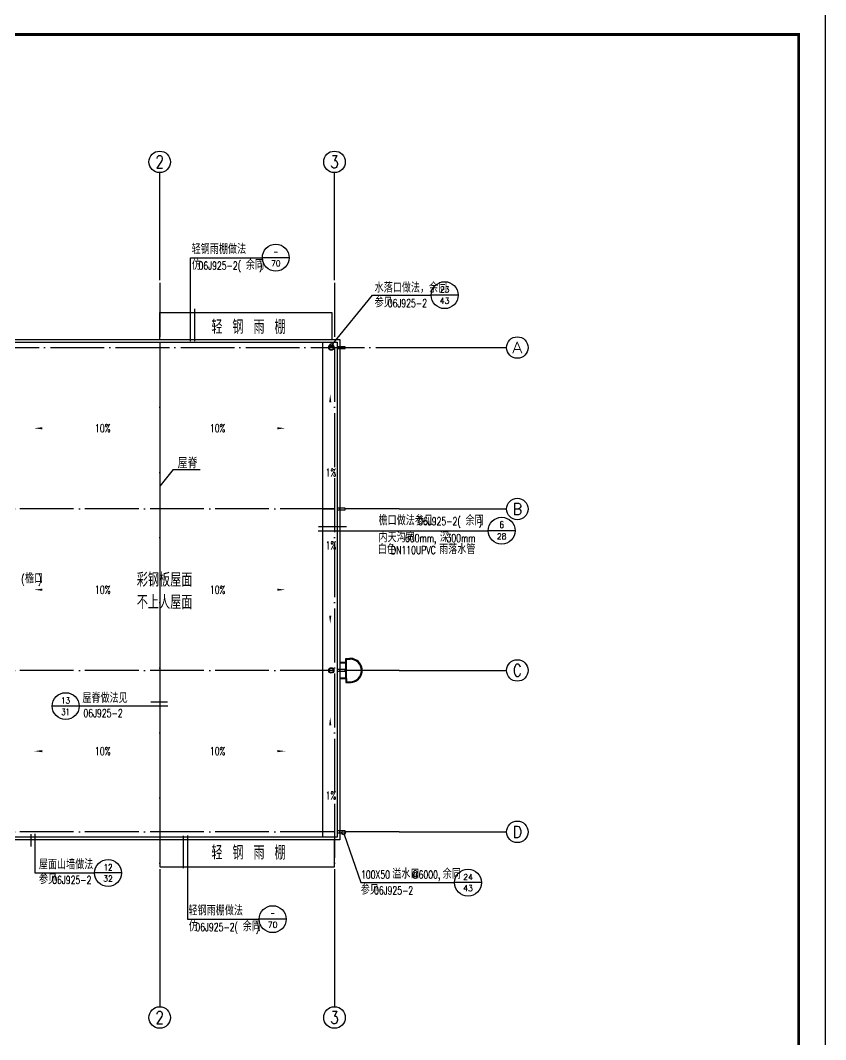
# Model space of a CAD drawing. Extents: x 4857502 to 7068445, y -422737 to 2032183.
# Drawn here: x 4911659 to 4941607, y -401692 to -363812 of the extents above; entities that cross this region are included whole.
import ezdxf
from ezdxf.enums import TextEntityAlignment as Align

# ---------------------------------------------------------------- set-up
doc = ezdxf.new("R2010")
doc.units = 0
doc.header["$LTSCALE"] = 1000
doc.header["$MEASUREMENT"] = 0
doc.linetypes.add('DOTE', pattern=[2.42, 2, -0.2, 0.02, -0.2])
doc.layers.get('0').update_dxf_attribs({"linetype": 'CONTINUOUS'})
for name, color, linetype in [('11', 134, 'CONTINUOUS'), ('AXIS', 3, 'CONTINUOUS'), ('AXIS_TEXT', 7, 'CONTINUOUS'), ('DIM_IDEN', 3, 'CONTINUOUS'), ('DIM_SYMB', 3, 'CONTINUOUS'), ('DOTE', 252, 'CONTINUOUS'), ('PUB_DIM', 3, 'CONTINUOUS'), ('PUB_TEXT', 7, 'CONTINUOUS'), ('PUB_TITLE', 4, 'CONTINUOUS'), ('雨水管', 5, 'CONTINUOUS')]:
    doc.layers.add(name, color=color, linetype=linetype)
doc.layers.add('_0', color=7, linetype='CONTINUOUS', lineweight=25)
doc.styles.add('_HZTXT', font='txt.shx', dxfattribs={"width": 0.8, "bigfont": 'HZTXT.shx'})
doc.styles.add('_TCH_AXIS', font='COMPLEX', dxfattribs={"bigfont": 'GBCBIG'})
doc.styles.add('_TCH_DIM', font='SIMPLEX', dxfattribs={"bigfont": 'GBCBIG'})
doc.styles.add('_TCH_LABEL', font='COMPLEX', dxfattribs={"bigfont": 'GBCBIG'})
doc.styles.add('COMPLEX', font='COMPLEX')

# ---------------------------------------------------------------- blocks, each defined once
blk = doc.blocks.new('_AXISO')
blk.add_circle((0, 0), 0.5)
at = {"layer": 'AXIS_TEXT', "style": 'COMPLEX', "width": 1.041667}
blk.add_attdef('A', text='', height=0.56, dxfattribs=at).set_placement((-0.25, -0.28), (0.25, -0.28), align=Align.FIT)

msp = doc.modelspace()

# ---------------------------------------------------------------- linework, layer by layer
for p, q in [((4923761.1, -387522.7), (4923941.1, -387522.7)), ((4923761.1, -387671.7), (4923761.1, -387522.7)), ((4923791.1, -387551.7), (4923926.3, -387551.7)), ((4923791.1, -387671.7), (4923791.1, -387551.7)), ((4923761.1, -388271.7), (4923761.1, -388420.7)), ((4923761.1, -388420.7), (4923941.1, -388420.7)), ((4923791.1, -388271.7), (4923791.1, -388391.7)), ((4923791.1, -388391.7), (4923926.3, -388391.7))]:
    msp.add_line(p, q)
for points in [[(4922891.1, -375771.7), (4922891.1, -394171.7)], [(4923541.1, -388271.7), (4923791.1, -388271.7), (4923791.1, -387671.7), (4923541.1, -387671.7)], [(4923541.1, -388241.7), (4923761.1, -388241.7), (4923761.1, -387701.7), (4923541.1, -387701.7)]]:
    msp.add_lwpolyline(points)
for radius, start, end in [(450, 266.17745, 93.82255), (420, 270, 90)]:
    msp.add_arc((4923926.3, -387971.7), radius, start, end)
at = {"layer": '11'}
for centre, radius in [((4923220.1, -375971.7), 100), ((4923220.1, -375971.7), 80), ((4923220.1, -387971.7), 100), ((4923220.1, -387971.7), 80)]:
    msp.add_circle(centre, radius, dxfattribs=at)
at = {"layer": '_0', "color": 0}
for p, q in [((4916841.1, -375771.7), (4916841.1, -394171.7)), ((4922891.1, -381971.7), (4923341.1, -381971.7))]:
    msp.add_line(p, q, dxfattribs=at)
for points in [[(4916841.1, -375671.7), (4916841.1, -374671.7), (4923241.1, -374671.7), (4923241.1, -375671.7)], [(4916841.1, -394271.7), (4916841.1, -395271.7), (4923341.1, -395271.7), (4923341.1, -394271.7)]]:
    msp.add_lwpolyline(points, dxfattribs=at)
for points in [[(4910141.1, -375671.7), (4923541.1, -375671.7), (4923541.1, -394271.7), (4910141.1, -394271.7)], [(4910241.1, -375771.7), (4923441.1, -375771.7), (4923441.1, -394171.7), (4910241.1, -394171.7)]]:
    msp.add_lwpolyline(points, close=True, dxfattribs=at)
at = {"layer": 'AXIS', "color": 0}
for p, q in [((4916841.1, -373471.7), (4916841.1, -369471.7)), ((4923341.1, -373471.7), (4923341.1, -369471.7)), ((4925741.1, -375971.7), (4929741.1, -375971.7)), ((4925741.1, -381971.7), (4929741.1, -381971.7)), ((4925741.1, -387971.7), (4929741.1, -387971.7)), ((4925741.1, -393971.7), (4929741.1, -393971.7)), ((4916841.1, -396471.7), (4916841.1, -400471.7)), ((4923341.1, -396471.7), (4923341.1, -400471.7))]:
    msp.add_line(p, q, dxfattribs=at)
at = {"layer": 'DIM_IDEN'}
for p, q in [((4917986.9, -372633.1), (4920659.1, -372633.1)), ((4917986.9, -375737.7), (4917986.9, -372633.1)), ((4921659.1, -372633.1), (4920659.1, -372633.1)), ((4923273.6, -375838.4), (4924757.2, -374025)), ((4924757.2, -374025), (4926938.2, -374025)), ((4927938.2, -374025), (4926938.2, -374025)), ((4922738.6, -382780.4), (4925018.8, -382780.4)), ((4925018.8, -382780.4), (4929060, -382780.4)), ((4930060, -382780.4), (4929060, -382780.4)), ((4913842.1, -389298.3), (4912842.1, -389298.3)), ((4916123.8, -389298.3), (4913842.1, -389298.3)), ((4917137.8, -389298.3), (4916123.8, -389298.3)), ((4912202, -394045.4), (4912202, -395500)), ((4917870.4, -394111), (4917870.4, -397215.6)), ((4923699.4, -394072.2), (4924324.4, -395858.1)), ((4912202, -395500), (4914419.8, -395500)), ((4915419.8, -395500), (4914419.8, -395500)), ((4924324.4, -395858.1), (4927807.1, -395858.1)), ((4928807.1, -395858.1), (4927807.1, -395858.1)), ((4917870.4, -397215.6), (4920542.6, -397215.6)), ((4921542.6, -397215.6), (4920542.6, -397215.6))]:
    msp.add_line(p, q, dxfattribs=at)
at = {"layer": 'DIM_IDEN', "const_width": 50}
for points in [[(4918136.9, -375737.7), (4918136.9, -374527.9)], [(4922738.6, -382630.4), (4923791.2, -382630.4)], [(4917137.8, -389148.3), (4916500.5, -389148.3)], [(4912052, -394045.4), (4912052, -394522)], [(4917720.4, -394111), (4917720.4, -395320.8)]]:
    msp.add_lwpolyline(points, dxfattribs=at)
at = {"layer": 'DIM_IDEN'}
for centre, radius in [((4921159.1, -372633.1), 500), ((4927438.2, -374025), 500), ((4923229.5, -375892.2), 69.5), ((4929560, -382780.4), 500), ((4913342.1, -389298.3), 500), ((4923675.7, -394004.5), 71.8), ((4914919.8, -395500), 500), ((4928307.1, -395858.1), 500), ((4921042.6, -397215.6), 500)]:
    msp.add_circle(centre, radius, dxfattribs=at)
at = {"layer": 'DIM_SYMB'}
for points in [[(4923182.9, -380367, 0, 0, 0), (4923182.9, -377707.7, 0, 80, 0), (4923182.9, -378007.7, 0, 0, 0)], [(4914329.5, -378971.7, 0, 0, 0), (4912170.9, -378971.7, 0, 80, 0), (4912470.9, -378971.7, 0, 0, 0)], [(4919352.6, -378971.7, 0, 0, 0), (4921511.3, -378971.7, 0, 80, 0), (4921211.3, -378971.7, 0, 0, 0)], [(4923182.9, -383576.3, 0, 0, 0), (4923182.9, -386235.6, 0, 80, 0), (4923182.9, -385935.6, 0, 0, 0)], [(4914329.5, -384971.7, 0, 0, 0), (4912170.9, -384971.7, 0, 80, 0), (4912470.9, -384971.7, 0, 0, 0)], [(4919352.6, -384971.7, 0, 0, 0), (4921511.3, -384971.7, 0, 80, 0), (4921211.3, -384971.7, 0, 0, 0)], [(4923182.9, -392367, 0, 0, 0), (4923182.9, -389707.7, 0, 80, 0), (4923182.9, -390007.7, 0, 0, 0)], [(4914329.5, -390971.7, 0, 0, 0), (4912170.9, -390971.7, 0, 80, 0), (4912470.9, -390971.7, 0, 0, 0)], [(4919352.6, -390971.7, 0, 0, 0), (4921511.3, -390971.7, 0, 80, 0), (4921211.3, -390971.7, 0, 0, 0)]]:
    msp.add_lwpolyline(points, format="xyseb", dxfattribs=at)
at = {"layer": 'DOTE', "linetype": 'DOTE'}
for p, q in [((4916841.1, -373571.7), (4916841.1, -396471.7)), ((4923341.1, -373571.7), (4923341.1, -396471.7)), ((4907941.1, -375971.7), (4925741.1, -375971.7)), ((4925741.1, -381971.7), (4907941.1, -381971.7)), ((4925741.1, -387971.7), (4907941.1, -387971.7)), ((4925741.1, -393971.7), (4907941.1, -393971.7))]:
    msp.add_line(p, q, dxfattribs=at)
at = {"layer": 'PUB_DIM'}
for q in [(4916841.1, -381129.1), (4918346.9, -380499.2)]:
    msp.add_line((4917346.2, -380499.2), q, dxfattribs=at)
at = {"layer": 'PUB_TITLE', "color": 4}
msp.add_lwpolyline([(4857507.2, -422737.3), (4941607.2, -422737.3), (4941607.2, -363337.3), (4857507.2, -363337.3)], close=True, dxfattribs=at)
at = {"layer": 'PUB_TITLE', "color": 4, "const_width": 100}
msp.add_lwpolyline([(4860007.2, -421737.3), (4940607.2, -421737.3), (4940607.2, -364337.3), (4860007.2, -364337.3)], close=True, dxfattribs=at)
at = {"layer": '雨水管'}
for points in [[(4923441.1, -375938.9), (4923441.1, -376004.5), (4923741.1, -376004.5), (4923741.1, -375938.9)], [(4923441.1, -381938.9), (4923441.1, -382004.5), (4923741.1, -382004.5), (4923741.1, -381938.9)], [(4923441.1, -387938.9), (4923441.1, -388004.5), (4923741.1, -388004.5), (4923741.1, -387938.9)], [(4923441.1, -393938.9), (4923441.1, -394004.5), (4923741.1, -394004.5), (4923741.1, -393938.9)]]:
    msp.add_lwpolyline(points, close=True, dxfattribs=at)

# ---------------------------------------------------------------- block references
at = {"layer": 'AXIS', "color": 0}
ref = msp.add_blockref('_AXISO', (4916841.1, -369071.7), dxfattribs=dict(at, xscale=800, yscale=800, zscale=800))
ref.add_attrib('A', '2', dxfattribs={"layer": 'AXIS_TEXT', "color": 0, "height": 465.9, "style": '_TCH_AXIS'}).set_placement((4916685.7, -369304.6), (4916996.4, -369304.6), align=Align.FIT)
ref = msp.add_blockref('_AXISO', (4923341.1, -369071.7), dxfattribs=dict(at, xscale=800, yscale=800, zscale=800))
ref.add_attrib('A', '3', dxfattribs={"layer": 'AXIS_TEXT', "color": 0, "height": 465.9, "style": '_TCH_AXIS'}).set_placement((4923185.7, -369304.6), (4923496.4, -369304.6), align=Align.FIT)
ref = msp.add_blockref('_AXISO', (4930141.1, -375971.7), dxfattribs=dict(at, xscale=800, yscale=800, zscale=800))
ref.add_attrib('A', 'A', dxfattribs={"layer": 'AXIS_TEXT', "color": 0, "height": 425.2, "style": '_TCH_AXIS'}).set_placement((4929958.8, -376184.2), (4930323.3, -376184.2), align=Align.FIT)
ref = msp.add_blockref('_AXISO', (4930141.1, -381971.7), dxfattribs=dict(at, xscale=800, yscale=800, zscale=800))
ref.add_attrib('A', 'B', dxfattribs={"layer": 'AXIS_TEXT', "color": 0, "height": 435.3, "style": '_TCH_AXIS'}).set_placement((4929964.9, -382189.3), (4930317.2, -382189.3), align=Align.FIT)
ref = msp.add_blockref('_AXISO', (4930141.1, -387971.7), dxfattribs=dict(at, xscale=800, yscale=800, zscale=800))
ref.add_attrib('A', 'C', dxfattribs={"layer": 'AXIS_TEXT', "color": 0, "height": 455.7, "style": '_TCH_AXIS'}).set_placement((4929978.3, -388199.5), (4930303.8, -388199.5), align=Align.FIT)
ref = msp.add_blockref('_AXISO', (4930141.1, -393971.7), dxfattribs=dict(at, xscale=800, yscale=800, zscale=800))
ref.add_attrib('A', 'D', dxfattribs={"layer": 'AXIS_TEXT', "color": 0, "height": 435.3, "style": '_TCH_AXIS'}).set_placement((4929964.9, -394189.3), (4930317.2, -394189.3), align=Align.FIT)
ref = msp.add_blockref('_AXISO', (4916841.1, -400871.7), dxfattribs=dict(at, xscale=800, yscale=800, zscale=800))
ref.add_attrib('A', '2', dxfattribs={"layer": 'AXIS_TEXT', "color": 0, "height": 465.9, "style": '_TCH_AXIS'}).set_placement((4916685.7, -401104.6), (4916996.4, -401104.6), align=Align.FIT)
ref = msp.add_blockref('_AXISO', (4923341.1, -400871.7), dxfattribs=dict(at, xscale=800, yscale=800, zscale=800))
ref.add_attrib('A', '3', dxfattribs={"layer": 'AXIS_TEXT', "color": 0, "height": 465.9, "style": '_TCH_AXIS'}).set_placement((4923185.7, -401104.6), (4923496.4, -401104.6), align=Align.FIT)

# ---------------------------------------------------------------- texts
at = {"layer": 'PUB_DIM', "style": '_HZTXT', "width": 0.8}
for s, height, p in [('轻 钢 雨 棚', 517.24, (4918762.5, -375463.3)), ('屋脊', 400, (4917510.1, -380460.8)), ('彩钢板屋面', 517.24, (4915988.7, -384862.3)), ('不上人屋面', 517.24, (4915988.7, -385695.6)), ('轻 钢 雨 棚', 517.24, (4918762.5, -395001.4))]:
    msp.add_text(s, height=height, dxfattribs=at).set_placement(p)
at = {"layer": 'PUB_TEXT', "style": '_TCH_DIM'}
for s, height, p in [('轻钢雨棚做法', 337.59, (4918029, -372490.8)), ('仿', 337.6, (4918038.5, -373076.9)), ('余同', 337.59, (4920044.2, -373076.9)), ('水落口做法，余同', 337.59, (4924832.3, -373924.4)), ('参见', 337.59, (4924832.3, -374473.2)), ('檐口做法参见', 337.59, (4924978.8, -382576.2)), ('余同', 337.59, (4928213.3, -382576.2)), ('内天沟宽', 337.59, (4924978.8, -383201.9)), ('深', 337.6, (4927261.8, -383201.9)), ('白色', 337.59, (4924951.7, -383645.8)), ('雨落水管', 337.59, (4927233.2, -383645.8)), ('檐口', 337.59, (4911831.1, -384727.9)), ('屋脊做法见', 337.59, (4913964.9, -389175)), ('屋面山墙做法', 337.59, (4912347.9, -395359.3)), ('溢水口', 337.59, (4925487.7, -395709.5)), ('余同', 337.59, (4927365, -395709.5)), ('参见', 337.59, (4912352.4, -395908.2)), ('参见', 337.59, (4924319.1, -396298.1)), ('轻钢雨棚做法', 337.59, (4917912.5, -397073.2)), ('仿', 337.6, (4917922, -397659.3)), ('余同', 337.59, (4919927.8, -397659.3))]:
    msp.add_text(s, height=height, dxfattribs=at).set_placement(p)
at = {"layer": 'PUB_TEXT', "style": '_TCH_DIM', "width": 0.705882}
for s, p in [('06J925-2(', (4918284.2, -373076.9)), (')', (4920535.7, -373076.9)), ('06J925-2', (4925323.8, -374473.2)), ('10%', (4914434.5, -379120.4)), ('10%', (4918707.6, -379120.4)), ('1%%%', (4923012.9, -380769.5)), ('06J925-2(', (4926453.3, -382576.2)), (')', (4928704.8, -382576.2)), ('600mm,', (4925961.8, -383201.9)), ('300mm', (4927507.6, -383201.9)), ('1%%%', (4923012.9, -383471.3)), ('DN110UPVC', (4925443.2, -383645.8)), ('(', (4911691.1, -384727.9)), (')', (4912322.6, -384727.9)), ('10%', (4914434.5, -385120.4)), ('10%', (4918707.6, -385120.4)), ('06J925-2', (4914005.2, -389708.6)), ('10%', (4914434.5, -391120.4)), ('10%', (4918707.6, -391120.4)), ('1%%%', (4923012.9, -392769.5)), ('100X50', (4924327.7, -395709.5)), ('@6000,', (4926225, -395709.5)), ('06J925-2', (4912843.9, -395908.2)), ('06J925-2', (4924810.6, -396298.1)), ('06J925-2(', (4918167.8, -397659.3)), (')', (4920419.3, -397659.3))]:
    msp.add_text(s, height=297.5, dxfattribs=at).set_placement(p)
at = {"layer": 'PUB_TEXT', "style": '_TCH_LABEL'}
for s, height, p, p2 in [('70', 219.66, (4920981.3, -372951.9), (4921336.9, -372951.9)), ('23', 219.66, (4927260.4, -373925.9), (4927616, -373925.9)), ('28', 219.66, (4929382.2, -383099.1), (4929737.9, -383099.1)), ('31', 233.24, (4913186.6, -389628.3), (4913497.5, -389628.3)), ('70', 219.66, (4920864.8, -397534.3), (4921220.4, -397534.3))]:
    msp.add_text(s, height=height, dxfattribs=at).set_placement(p, p2, align=Align.FIT)
for s, height, width, p, p2 in [('-', 261, 0.777778, (4921072.1, -372540.6), (4921246.1, -372540.6)), ('43', 219.66, 0.971429, (4927260.4, -374343.7), (4927616, -374343.7)), ('6', 262.5, 0.928571, (4929478.8, -382688.1), (4929641.3, -382688.1)), ('13', 226.47, 1.068966, (4913174.9, -389200.4), (4913509.2, -389200.4)), ('12', 226.47, 1.068966, (4914752.6, -395402.1), (4915087, -395402.1)), ('32', 219.66, 1.030303, (4914742, -395818.8), (4915097.6, -395818.8)), ('24', 217.39, 0.972222, (4928126, -395758.6), (4928488.3, -395758.6)), ('43', 219.66, 0.971429, (4928129.3, -396176.8), (4928484.9, -396176.8)), ('-', 261, 0.777778, (4920955.6, -397123), (4921129.6, -397123))]:
    msp.add_text(s, height=height, dxfattribs=dict(at, width=width)).set_placement(p, p2, align=Align.FIT)

doc.saveas('drawing.dxf')
